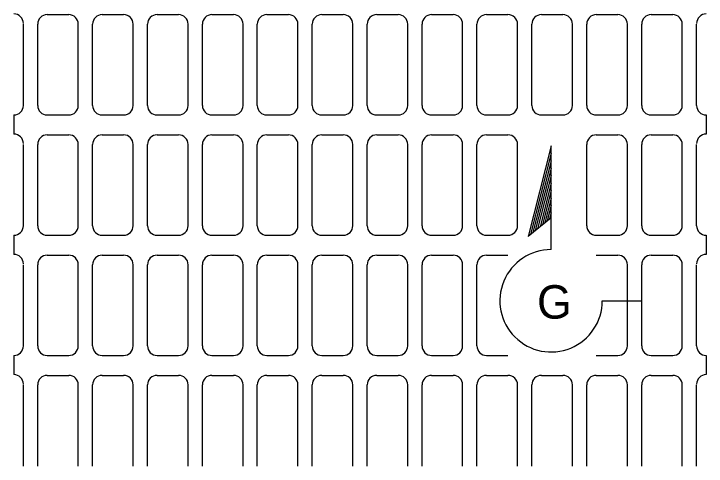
# Model space of a CAD drawing. Extents: x -894 to 866, y -476 to 714.
# Drawn here: x -737 to -592, y 386.5 to 481.2 of the extents above; entities that cross this region are included whole.
import ezdxf

# ---------------------------------------------------------------- set-up
doc = ezdxf.new("R2010")
doc.units = 0
for name, color, linetype in [('22 Misc Cnst Det', 7, 'Continuous'), ('57 Undefined', 7, 'Continuous'), ('60 Nongeo Data', 7, 'Continuous')]:
    doc.layers.add(name, color=color, linetype=linetype)

msp = doc.modelspace()

# ---------------------------------------------------------------- linework, layer by layer
at = {"layer": '22 Misc Cnst Det'}
for p, q in [((-624.44, 453.56), (-629.27, 434.61)), ((-624.44, 431.86), (-624.44, 453.56)), ((-624.44, 452), (-628.77, 435.02)), ((-624.44, 450.45), (-628.27, 435.42)), ((-624.44, 448.89), (-627.77, 435.83)), ((-624.44, 447.33), (-627.27, 436.23)), ((-624.44, 445.77), (-626.76, 436.64)), ((-624.44, 444.21), (-626.26, 437.05)), ((-624.44, 442.65), (-625.76, 437.45)), ((-624.44, 441.1), (-625.26, 437.86)), ((-624.44, 439.54), (-624.76, 438.26)), ((-624.44, 438.53), (-629.27, 434.61)), ((-613.72, 421.14), (-605.57, 421.14))]:
    msp.add_line(p, q, dxfattribs=at)
msp.add_arc((-624.44, 421.14), 10.72, 90, 0.0005, dxfattribs=at)
at = {"layer": '60 Nongeo Data'}
for p, q in [((-729.97, 481.03), (-725.47, 481.03)), ((-718.47, 481.03), (-713.97, 481.03)), ((-706.97, 481.03), (-702.47, 481.03)), ((-695.47, 481.03), (-690.97, 481.03)), ((-683.97, 481.03), (-679.47, 481.03)), ((-672.47, 481.03), (-667.97, 481.03)), ((-660.97, 481.03), (-656.47, 481.03)), ((-649.47, 481.03), (-644.97, 481.03)), ((-637.97, 481.03), (-633.47, 481.03)), ((-626.47, 481.03), (-621.97, 481.03)), ((-614.97, 481.03), (-610.47, 481.03)), ((-603.47, 481.03), (-598.97, 481.03)), ((-734.97, 462.03), (-734.97, 479.03)), ((-731.97, 462.03), (-731.97, 479.03)), ((-723.47, 462.03), (-723.47, 479.03)), ((-720.47, 463.03), (-720.47, 479.03)), ((-720.47, 462.03), (-720.47, 479.03)), ((-711.97, 462.03), (-711.97, 479.03)), ((-708.97, 462.03), (-708.97, 479.03)), ((-700.47, 462.03), (-700.47, 479.03)), ((-697.47, 462.03), (-697.47, 479.03)), ((-688.97, 462.03), (-688.97, 479.03)), ((-685.97, 462.03), (-685.97, 479.03)), ((-677.47, 462.03), (-677.47, 479.03)), ((-674.47, 462.03), (-674.47, 479.03)), ((-665.97, 462.03), (-665.97, 479.03)), ((-662.97, 462.03), (-662.97, 479.03)), ((-654.47, 462.03), (-654.47, 479.03)), ((-651.47, 462.03), (-651.47, 479.03)), ((-642.97, 462.03), (-642.97, 479.03)), ((-639.97, 462.03), (-639.97, 479.03)), ((-631.47, 462.03), (-631.47, 479.03)), ((-628.47, 462.03), (-628.47, 479.03)), ((-619.97, 462.03), (-619.97, 479.03)), ((-616.97, 462.03), (-616.97, 479.03)), ((-608.47, 462.03), (-608.47, 479.03)), ((-605.47, 462.03), (-605.47, 479.03)), ((-596.97, 462.03), (-596.97, 479.03)), ((-593.97, 462.03), (-593.97, 479.03)), ((-736.97, 460.03), (-736.97, 456.03)), ((-729.97, 460.03), (-725.47, 460.03)), ((-718.47, 460.03), (-713.97, 460.03)), ((-706.97, 460.03), (-702.47, 460.03)), ((-695.47, 460.03), (-690.97, 460.03)), ((-683.97, 460.03), (-679.47, 460.03)), ((-672.47, 460.03), (-667.97, 460.03)), ((-660.97, 460.03), (-656.47, 460.03)), ((-649.47, 460.03), (-644.97, 460.03)), ((-637.97, 460.03), (-633.47, 460.03)), ((-626.47, 460.03), (-621.97, 460.03)), ((-614.97, 460.03), (-610.47, 460.03)), ((-603.47, 460.03), (-598.97, 460.03)), ((-591.97, 460.03), (-591.97, 456.03)), ((-729.97, 455.86), (-725.47, 455.86)), ((-718.47, 455.86), (-713.97, 455.86)), ((-706.97, 455.86), (-702.47, 455.86)), ((-695.47, 455.86), (-690.97, 455.86)), ((-683.97, 455.86), (-679.47, 455.86)), ((-672.47, 455.86), (-667.97, 455.86)), ((-660.97, 455.86), (-656.47, 455.86)), ((-649.47, 455.86), (-644.97, 455.86)), ((-637.97, 455.86), (-633.47, 455.86)), ((-614.97, 455.86), (-610.47, 455.86)), ((-603.47, 455.86), (-598.97, 455.86)), ((-734.97, 436.86), (-734.97, 453.86)), ((-731.97, 436.86), (-731.97, 453.86)), ((-723.47, 436.86), (-723.47, 453.86)), ((-720.47, 437.86), (-720.47, 453.86)), ((-720.47, 436.86), (-720.47, 453.86)), ((-711.97, 436.86), (-711.97, 453.86)), ((-708.97, 436.86), (-708.97, 453.86)), ((-700.47, 436.86), (-700.47, 453.86)), ((-697.47, 436.86), (-697.47, 453.86)), ((-688.97, 436.86), (-688.97, 453.86)), ((-685.97, 436.86), (-685.97, 453.86)), ((-677.47, 436.86), (-677.47, 453.86)), ((-674.47, 436.86), (-674.47, 453.86)), ((-665.97, 436.86), (-665.97, 453.86)), ((-662.97, 436.86), (-662.97, 453.86)), ((-654.47, 436.86), (-654.47, 453.86)), ((-651.47, 436.86), (-651.47, 453.86)), ((-642.97, 436.86), (-642.97, 453.86)), ((-639.97, 436.86), (-639.97, 453.86)), ((-631.47, 436.86), (-631.47, 453.86)), ((-616.97, 436.86), (-616.97, 453.86)), ((-608.47, 436.86), (-608.47, 453.86)), ((-605.47, 436.86), (-605.47, 453.86)), ((-596.97, 436.86), (-596.97, 453.86)), ((-593.97, 436.86), (-593.97, 453.86)), ((-736.97, 434.86), (-736.97, 430.86)), ((-729.97, 434.86), (-725.47, 434.86)), ((-718.47, 434.86), (-713.97, 434.86)), ((-706.97, 434.86), (-702.47, 434.86)), ((-695.47, 434.86), (-690.97, 434.86)), ((-683.97, 434.86), (-679.47, 434.86)), ((-672.47, 434.86), (-667.97, 434.86)), ((-660.97, 434.86), (-656.47, 434.86)), ((-649.47, 434.86), (-644.97, 434.86)), ((-637.97, 434.86), (-633.47, 434.86)), ((-614.97, 434.86), (-610.47, 434.86)), ((-603.47, 434.86), (-598.97, 434.86)), ((-591.97, 434.86), (-591.97, 430.86)), ((-729.97, 430.69), (-725.47, 430.69)), ((-718.47, 430.69), (-713.97, 430.69)), ((-706.97, 430.69), (-702.47, 430.69)), ((-695.47, 430.69), (-690.97, 430.69)), ((-683.97, 430.69), (-679.47, 430.69)), ((-672.47, 430.69), (-667.97, 430.69)), ((-660.97, 430.69), (-656.47, 430.69)), ((-649.47, 430.69), (-644.97, 430.69)), ((-637.97, 430.69), (-633.47, 430.69)), ((-614.97, 430.69), (-610.47, 430.69)), ((-603.47, 430.69), (-598.97, 430.69)), ((-734.97, 411.69), (-734.97, 428.69)), ((-731.97, 411.69), (-731.97, 428.69)), ((-723.47, 411.69), (-723.47, 428.69)), ((-720.47, 412.69), (-720.47, 428.69)), ((-720.47, 411.69), (-720.47, 428.69)), ((-711.97, 411.69), (-711.97, 428.69)), ((-708.97, 411.69), (-708.97, 428.69)), ((-700.47, 411.69), (-700.47, 428.69)), ((-697.47, 411.69), (-697.47, 428.69)), ((-688.97, 411.69), (-688.97, 428.69)), ((-685.97, 411.69), (-685.97, 428.69)), ((-677.47, 411.69), (-677.47, 428.69)), ((-674.47, 411.69), (-674.47, 428.69)), ((-665.97, 411.69), (-665.97, 428.69)), ((-662.97, 411.69), (-662.97, 428.69)), ((-654.47, 411.69), (-654.47, 428.69)), ((-651.47, 411.69), (-651.47, 428.69)), ((-642.97, 411.69), (-642.97, 428.69)), ((-639.97, 411.69), (-639.97, 428.69)), ((-608.47, 411.69), (-608.47, 428.69)), ((-605.47, 411.69), (-605.47, 428.69)), ((-596.97, 411.69), (-596.97, 428.69)), ((-593.97, 411.69), (-593.97, 428.69)), ((-736.97, 409.69), (-736.97, 405.69)), ((-729.97, 409.69), (-725.47, 409.69)), ((-718.47, 409.69), (-713.97, 409.69)), ((-706.97, 409.69), (-702.47, 409.69)), ((-695.47, 409.69), (-690.97, 409.69)), ((-683.97, 409.69), (-679.47, 409.69)), ((-672.47, 409.69), (-667.97, 409.69)), ((-660.97, 409.69), (-656.47, 409.69)), ((-649.47, 409.69), (-644.97, 409.69)), ((-637.97, 409.69), (-633.47, 409.69)), ((-614.97, 409.69), (-610.47, 409.69)), ((-603.47, 409.69), (-598.97, 409.69)), ((-591.97, 409.69), (-591.97, 405.69)), ((-729.97, 405.53), (-725.47, 405.53)), ((-718.47, 405.53), (-713.97, 405.53)), ((-706.97, 405.53), (-702.47, 405.53)), ((-695.47, 405.53), (-690.97, 405.53)), ((-683.97, 405.53), (-679.47, 405.53)), ((-672.47, 405.53), (-667.97, 405.53)), ((-660.97, 405.53), (-656.47, 405.53)), ((-649.47, 405.53), (-644.97, 405.53)), ((-637.97, 405.53), (-633.47, 405.53)), ((-626.47, 405.53), (-621.97, 405.53)), ((-614.97, 405.53), (-610.47, 405.53)), ((-603.47, 405.53), (-598.97, 405.53)), ((-734.97, 386.53), (-734.97, 403.53)), ((-731.97, 386.53), (-731.97, 403.53)), ((-723.47, 386.53), (-723.47, 403.53)), ((-720.47, 387.53), (-720.47, 403.53)), ((-720.47, 386.53), (-720.47, 403.53)), ((-711.97, 386.53), (-711.97, 403.53)), ((-708.97, 386.53), (-708.97, 403.53)), ((-700.47, 386.53), (-700.47, 403.53)), ((-697.47, 386.53), (-697.47, 403.53)), ((-688.97, 386.53), (-688.97, 403.53)), ((-685.97, 386.53), (-685.97, 403.53)), ((-677.47, 386.53), (-677.47, 403.53)), ((-674.47, 386.53), (-674.47, 403.53)), ((-665.97, 386.53), (-665.97, 403.53)), ((-662.97, 386.53), (-662.97, 403.53)), ((-654.47, 386.53), (-654.47, 403.53)), ((-651.47, 386.53), (-651.47, 403.53)), ((-642.97, 386.53), (-642.97, 403.53)), ((-639.97, 386.53), (-639.97, 403.53)), ((-631.47, 386.53), (-631.47, 403.53)), ((-628.47, 386.53), (-628.47, 403.53)), ((-619.97, 386.53), (-619.97, 403.53)), ((-616.97, 386.53), (-616.97, 403.53)), ((-608.47, 386.53), (-608.47, 403.53)), ((-605.47, 386.53), (-605.47, 403.53)), ((-596.97, 386.53), (-596.97, 403.53)), ((-593.97, 386.53), (-593.97, 403.53))]:
    msp.add_line(p, q, dxfattribs=at)
for centre, start, end in [((-736.97, 479.19), 0, 90), ((-729.97, 479.03), 90, 180), ((-725.47, 479.03), 0, 90), ((-718.47, 479.03), 90, 180), ((-713.97, 479.03), 0, 90), ((-706.97, 479.03), 90, 180), ((-702.47, 479.03), 0, 90), ((-695.47, 479.03), 90, 180), ((-690.97, 479.03), 0, 90), ((-683.97, 479.03), 90, 180), ((-679.47, 479.03), 0, 90), ((-672.47, 479.03), 90, 180), ((-667.97, 479.03), 0, 90), ((-660.97, 479.03), 90, 180), ((-656.47, 479.03), 0, 90), ((-649.47, 479.03), 90, 180), ((-644.97, 479.03), 0, 90), ((-637.97, 479.03), 90, 180), ((-633.47, 479.03), 0, 90), ((-626.47, 479.03), 90, 180), ((-621.97, 479.03), 0, 90), ((-614.97, 479.03), 90, 180), ((-610.47, 479.03), 0, 90), ((-603.47, 479.03), 90, 180), ((-598.97, 479.03), 0, 90), ((-591.97, 479.19), 90, 180), ((-736.97, 462.03), 270, 0), ((-729.97, 462.03), 180, 270), ((-725.47, 462.03), 270, 0), ((-718.47, 462.03), 180, 270), ((-713.97, 462.03), 270, 0), ((-706.97, 462.03), 180, 270), ((-702.47, 462.03), 270, 0), ((-695.47, 462.03), 180, 270), ((-690.97, 462.03), 270, 0), ((-683.97, 462.03), 180, 270), ((-679.47, 462.03), 270, 0), ((-672.47, 462.03), 180, 270), ((-667.97, 462.03), 270, 0), ((-660.97, 462.03), 180, 270), ((-656.47, 462.03), 270, 0), ((-649.47, 462.03), 180, 270), ((-644.97, 462.03), 270, 0), ((-637.97, 462.03), 180, 270), ((-633.47, 462.03), 270, 0), ((-626.47, 462.03), 180, 270), ((-621.97, 462.03), 270, 0), ((-614.97, 462.03), 180, 270), ((-610.47, 462.03), 270, 0), ((-603.47, 462.03), 180, 270), ((-598.97, 462.03), 270, 0), ((-591.97, 462.03), 180, 270), ((-736.97, 454.03), 0, 90), ((-729.97, 453.86), 90, 180), ((-725.47, 453.86), 0, 90), ((-718.47, 453.86), 90, 180), ((-713.97, 453.86), 0, 90), ((-706.97, 453.86), 90, 180), ((-702.47, 453.86), 0, 90), ((-695.47, 453.86), 90, 180), ((-690.97, 453.86), 0, 90), ((-683.97, 453.86), 90, 180), ((-679.47, 453.86), 0, 90), ((-672.47, 453.86), 90, 180), ((-667.97, 453.86), 0, 90), ((-660.97, 453.86), 90, 180), ((-656.47, 453.86), 0, 90), ((-649.47, 453.86), 90, 180), ((-644.97, 453.86), 0, 90), ((-637.97, 453.86), 90, 180), ((-633.47, 453.86), 0, 90), ((-614.97, 453.86), 90, 180), ((-610.47, 453.86), 0, 90), ((-603.47, 453.86), 90, 180), ((-598.97, 453.86), 0, 90), ((-591.97, 454.03), 90, 180), ((-736.97, 436.86), 270, 0), ((-729.97, 436.86), 180, 270), ((-725.47, 436.86), 270, 0), ((-718.47, 436.86), 180, 270), ((-713.97, 436.86), 270, 0), ((-706.97, 436.86), 180, 270), ((-702.47, 436.86), 270, 0), ((-695.47, 436.86), 180, 270), ((-690.97, 436.86), 270, 0), ((-683.97, 436.86), 180, 270), ((-679.47, 436.86), 270, 0), ((-672.47, 436.86), 180, 270), ((-667.97, 436.86), 270, 0), ((-660.97, 436.86), 180, 270), ((-656.47, 436.86), 270, 0), ((-649.47, 436.86), 180, 270), ((-644.97, 436.86), 270, 0), ((-637.97, 436.86), 180, 270), ((-633.47, 436.86), 270, 0), ((-614.97, 436.86), 180, 270), ((-610.47, 436.86), 270, 0), ((-603.47, 436.86), 180, 270), ((-598.97, 436.86), 270, 0), ((-591.97, 436.86), 180, 270), ((-736.97, 428.86), 0, 90), ((-729.97, 428.69), 90, 180), ((-725.47, 428.69), 0, 90), ((-718.47, 428.69), 90, 180), ((-713.97, 428.69), 0, 90), ((-706.97, 428.69), 90, 180), ((-702.47, 428.69), 0, 90), ((-695.47, 428.69), 90, 180), ((-690.97, 428.69), 0, 90), ((-683.97, 428.69), 90, 180), ((-679.47, 428.69), 0, 90), ((-672.47, 428.69), 90, 180), ((-667.97, 428.69), 0, 90), ((-660.97, 428.69), 90, 180), ((-656.47, 428.69), 0, 90), ((-649.47, 428.69), 90, 180), ((-644.97, 428.69), 0, 90), ((-637.97, 428.69), 90, 180), ((-610.47, 428.69), 0, 90), ((-603.47, 428.69), 90, 180), ((-598.97, 428.69), 0, 90), ((-591.97, 428.86), 90, 180), ((-736.97, 411.69), 270, 0), ((-729.97, 411.69), 180, 270), ((-725.47, 411.69), 270, 0), ((-718.47, 411.69), 180, 270), ((-713.97, 411.69), 270, 0), ((-706.97, 411.69), 180, 270), ((-702.47, 411.69), 270, 0), ((-695.47, 411.69), 180, 270), ((-690.97, 411.69), 270, 0), ((-683.97, 411.69), 180, 270), ((-679.47, 411.69), 270, 0), ((-672.47, 411.69), 180, 270), ((-667.97, 411.69), 270, 0), ((-660.97, 411.69), 180, 270), ((-656.47, 411.69), 270, 0), ((-649.47, 411.69), 180, 270), ((-644.97, 411.69), 270, 0), ((-637.97, 411.69), 180, 270), ((-610.47, 411.69), 270, 0), ((-603.47, 411.69), 180, 270), ((-598.97, 411.69), 270, 0), ((-591.97, 411.69), 180, 270), ((-736.97, 403.69), 0, 90), ((-729.97, 403.53), 90, 180), ((-725.47, 403.53), 0, 90), ((-718.47, 403.53), 90, 180), ((-713.97, 403.53), 0, 90), ((-706.97, 403.53), 90, 180), ((-702.47, 403.53), 0, 90), ((-695.47, 403.53), 90, 180), ((-690.97, 403.53), 0, 90), ((-683.97, 403.53), 90, 180), ((-679.47, 403.53), 0, 90), ((-672.47, 403.53), 90, 180), ((-667.97, 403.53), 0, 90), ((-660.97, 403.53), 90, 180), ((-656.47, 403.53), 0, 90), ((-649.47, 403.53), 90, 180), ((-644.97, 403.53), 0, 90), ((-637.97, 403.53), 90, 180), ((-633.47, 403.53), 0, 90), ((-626.47, 403.53), 90, 180), ((-621.97, 403.53), 0, 90), ((-614.97, 403.53), 90, 180), ((-610.47, 403.53), 0, 90), ((-603.47, 403.53), 90, 180), ((-598.97, 403.53), 0, 90), ((-591.97, 403.69), 90, 180)]:
    msp.add_arc(centre, 2, start, end, dxfattribs=at)

# ---------------------------------------------------------------- texts
at = {"layer": '57 Undefined'}
msp.add_text('G', height=7, dxfattribs=at).set_placement((-627.39, 417.4))

doc.saveas('drawing.dxf')
